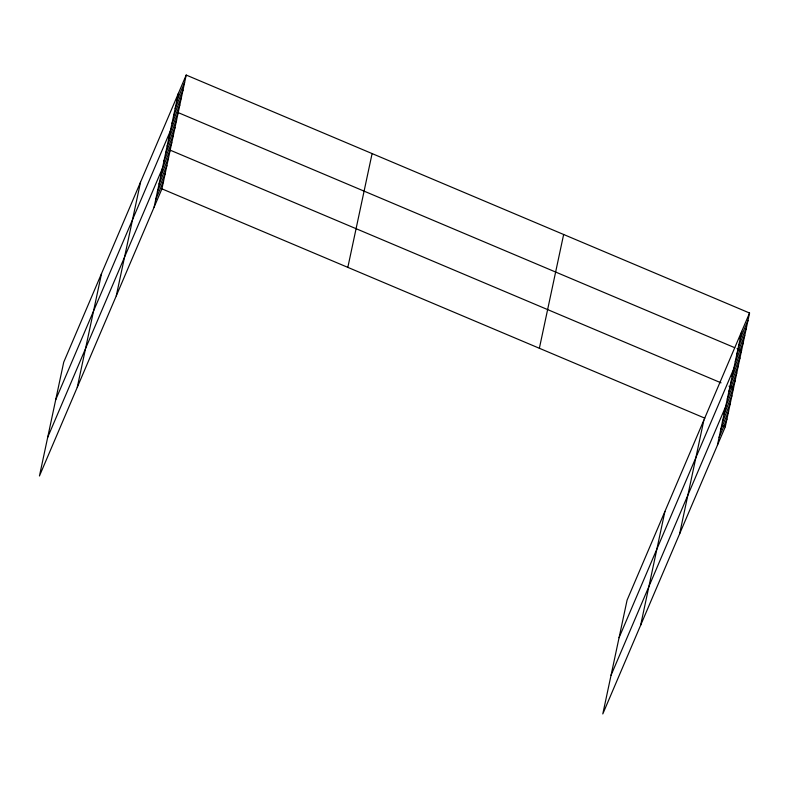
<?xml version="1.0" encoding="UTF-8"?>
<svg xmlns="http://www.w3.org/2000/svg" width="789" height="789" viewBox="0 0 789 789"><rect width="100%" height="100%" fill="white"/><g stroke="black" fill="none" stroke-linecap="round" stroke-linejoin="round"><path stroke-width="1.18" d="M77.283 387.291L101.554 273.497M116.269 295.895L140.541 182.111M154.102 207.191L178.373 93.408M186.204 75.054L63.722 362.2L39.45 475.984L161.923 188.847L186.204 75.054L749.55 313.016L725.278 426.8L602.796 713.946L627.077 600.153L749.55 313.016M347.831 267.372L372.102 153.579M539.37 348.274L563.642 234.491M640.638 625.243L664.91 511.45M679.615 533.857L703.887 420.064M717.448 445.154L741.719 331.36M176.775 100.913L184.596 82.569M175.168 108.428L182.999 90.074M173.57 115.934L181.391 97.589M171.963 123.449L179.793 105.095M55.713 399.747L178.186 112.61L734.737 347.693M168.757 138.47L176.588 120.115M167.16 145.975L174.99 127.631M165.552 153.49L173.383 135.136M163.954 160.995L171.785 142.651M47.705 437.303L170.177 150.157L721.057 382.843M160.7 176.243L168.53 157.899M159.053 183.985L166.883 165.631M157.405 191.717L165.226 173.373M155.749 199.459L163.579 181.105M740.121 338.875L747.952 320.521M738.514 346.381L746.345 328.037M736.916 353.896L744.747 335.542M735.318 361.401L743.139 343.047M619.059 637.709L741.542 350.563L737.005 348.649M732.113 376.422L739.934 358.068M730.506 383.937L738.336 365.583M728.908 391.443L736.739 373.089M727.3 398.958L735.131 380.604M611.051 675.256L733.533 388.109L728.997 386.196M724.055 414.205L731.876 395.851M722.399 421.937L730.229 403.593M720.751 429.68L728.582 411.325M719.104 437.412L726.925 419.067M161.923 188.847L704.873 418.18M721.876 425.37L725.278 426.8"/></g></svg>
